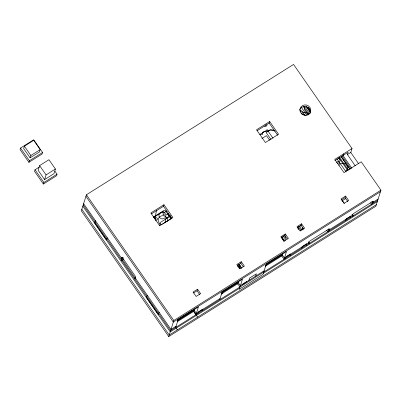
<?xml version="1.0" encoding="UTF-8"?>
<svg xmlns="http://www.w3.org/2000/svg" width="401" height="401" viewBox="0 0 401 401"><rect width="100%" height="100%" fill="white"/><g stroke="black" fill="none" stroke-linecap="round" stroke-linejoin="round"><path stroke-width="0.6" d="M304.504 108.566L304.514 108.506A2.892 2.762 17.6 0 0 304.038 106.586M304.489 108.666L304.334 109.443L308.194 114.992M154.821 218.891L156.525 210.299M159.683 225.893L160.265 222.956L160.816 222.154L170.756 215.903M165.022 222.625L165.864 218.385L170.059 215.748M239.437 268.79L239.718 267.392L238.846 267.938M283.622 240.941L284.339 237.307L283.317 235.828M284.991 240.615L285.592 237.086L284.715 235.658M339 165.523L339.582 162.605M20.546 148.029L20.05 149.588L28.897 162.315L42.05 154.039L42.546 152.48L33.699 139.754L20.546 148.029L29.393 160.756L28.897 162.315M24.381 146.205L23.639 148.545L30.105 157.844L39.448 151.964L40.19 149.623L33.729 140.325L24.381 146.205L30.847 155.508L30.105 157.844M39.238 167.112L35.032 169.758L34.536 171.317L43.383 184.049L56.536 175.768L57.032 174.209L54.907 171.157M39.609 165.598L38.125 170.275L44.591 179.578L53.934 173.693L55.418 169.016L48.957 159.718L39.609 165.598L46.075 174.896L44.591 179.578M43.383 184.049L43.879 182.485L57.032 174.209M86.426 194.776L81.328 210.836L168.731 336.569L375.857 206.224L380.95 190.164L361.231 161.793L343.993 172.646L334.79 159.408L352.028 148.56L293.547 64.431L86.426 194.776L173.828 320.509L168.731 336.569M95.423 220.665L94.711 222.921L106.561 239.968L107.278 237.713M123.779 259.287L121.849 260.5A1.368 0.316 57.8 0 1 121.207 259.006L121.754 257.292A1.368 0.316 57.8 0 1 122.641 258.003L135.182 276.043A1.368 0.316 57.8 0 1 135.668 277.297L135.117 279.021A1.368 0.316 57.8 0 1 134.23 278.304L135.678 277.397M151.398 213.883L163.498 206.264L163.989 204.705L172.836 217.437L159.688 225.713L150.836 212.986L163.989 204.705M147.277 295.251L146.56 297.512L158.41 314.559L159.127 312.299M175.683 327.452L178.159 319.657L198.435 306.895L195.959 314.695L193.658 311.382L194.435 308.94M193.563 292.971L197.066 290.77L197.563 289.206L200.625 293.622L196.124 296.454L193.056 292.043L197.563 289.206M197.883 313.482L198.38 311.923L202.881 309.086L202.39 310.645M257.101 130.696L269.201 123.077L269.698 121.518L278.545 134.25L265.392 142.525L256.545 129.799L269.698 121.518M219.718 299.742L222.189 291.948L242.465 279.186L239.277 289.241L263.046 274.284L266.234 264.229L286.509 251.467L284.038 259.267L281.738 255.958L282.51 253.512M237.312 265.442L240.811 263.236L241.307 261.678L244.374 266.089L239.868 268.926L236.806 264.515L241.307 261.678M237.532 284.179L238.089 282.424L240.389 285.733L264.159 270.775M241.898 284.78L246.5 281.637L246.399 281.948M248.896 280.379L249.638 278.038L256.394 273.788L255.653 276.129M281.342 237.733L284.845 235.527L285.337 233.968L288.404 238.379L283.903 241.217L280.835 236.806L285.337 233.968M285.532 258.324L286.028 256.765L290.53 253.928L290.038 255.487M297.542 227.537L301.046 225.332L301.537 223.773L304.605 228.189L300.103 231.021L297.036 226.61L301.537 223.773M301.732 248.129L302.229 246.57L306.73 243.738L306.239 245.297M343.076 155.443L343.572 153.884M355.201 165.783L347.416 154.585L348.158 152.245L334.81 160.641M347.416 154.585L350.79 152.46L352.028 148.56M326.765 230.339L327.747 231.758A1.368 0.256 -34.8 0 0 329 230.66L329.542 228.946A1.368 0.256 -34.8 0 0 328.539 229.262L310.133 240.846A1.368 0.256 -34.8 0 0 309.121 241.788L308.575 243.512A1.368 0.256 -34.8 0 0 309.577 243.191L308.59 241.773M341.572 199.828L345.076 197.623L345.572 196.064L348.634 200.475L344.133 203.312L341.066 198.901L345.572 196.064M345.767 220.42L346.258 218.861L350.765 216.024L350.268 217.588M370.519 202.806L371.506 204.219A1.368 0.256 -34.8 0 0 372.755 203.122L373.296 201.407A1.368 0.256 -34.8 0 0 372.293 201.728L353.888 213.312A1.368 0.256 -34.8 0 0 352.875 214.254L352.329 215.979A1.368 0.256 -34.8 0 0 353.331 215.658L352.674 214.71M265.582 124.942L265.292 125.107M302.84 227.156L301.868 229.387L303.868 228.364M30.847 155.508L40.19 149.623M29.393 160.756L42.546 152.48M46.075 174.896L55.418 169.016M262.354 132.766L263.527 132.029M266.705 130.029L267.121 129.769L273.006 138.235M259.813 134.586L267.226 129.919M261.878 138.51L266.439 135.643L269.637 140.245M153.227 217.152L163.683 210.57M153.458 217.618L165.102 210.289L171.157 218.996M166.941 211.006L164.164 212.741L162.916 212.35A3.444 3.283 17.6 0 0 158.981 214.956A3.444 3.283 17.6 0 0 161.753 218.821A3.444 3.283 17.6 0 0 165.723 216.299L165.834 215.111L168.585 213.372M162.761 224.009L171.167 218.72M122.445 257.542L121.478 258.149L83.603 203.663M121.207 259.006L123.137 257.793M123.423 257.923L121.859 258.906L135.307 278.254M336.474 162.52L338.594 161.187M342.023 200.901L345.672 198.6M237.863 266.545L239.798 265.327L241.773 268.169M238.615 267.011L239.633 266.374L238.445 264.67M173.828 320.509L380.95 190.164M380.454 191.723L173.332 322.068L85.929 196.335M177.753 319.697L190.219 311.853M191.262 311.196L192.821 310.219M177.202 320.975L194.109 310.339M221.583 293.046L238.49 282.404M265.437 265.447L282.349 254.81M177.518 321.542L193.954 311.201M220.986 294.189L237.948 283.512M265.101 266.424L282.474 255.492M176.079 326.198L171.006 329.391L135.393 278.159M220.114 298.489L196.355 313.442L194.059 310.133M308.845 242.65L284.434 258.013L282.134 254.705M378.133 199.051L373.025 202.259L372.369 201.317M377.737 200.299L170.61 330.645L83.207 204.911M239.597 288.229L170.214 331.893L82.812 206.159M263.367 273.271L377.341 201.548M376.349 204.665L169.227 335.01L81.824 209.277M300.234 111.653L309.056 113.493M274.364 130.325L270.705 129.563L266.109 132.455L271.021 139.523M275.216 131.062L269.813 130.034L266.886 131.759L265.708 131.378A3.063 2.922 17.6 0 0 262.299 134.586A3.063 2.922 17.6 0 0 260.129 134.24M237.377 265.943L239.658 266.515L241.016 268.299M350.79 152.46L358.579 163.658M343.035 155.548L351.898 168.295M308.174 107.212L310.67 110.806M342.078 155.989L351 168.826M306.565 106.716L310.459 112.32M341.211 156.555L349.707 168.781M306.158 106.38L310.434 112.531M341.081 156.621L349.993 169.438M371.767 201.703L372.755 203.122M304.735 106.706L309.702 113.854M339.552 157.367L348.419 170.119M303.216 106.445L308.925 114.656M338.91 157.788L347.832 170.62M301.206 107.147L306.85 115.267M337 158.891L346.063 171.929M305.001 115.388L301.888 110.917L300.94 110.751A2.892 2.762 17.6 0 1 299.998 110.31M302.981 114.039L303.382 114.621M345.076 197.623L347.802 201.548M351.948 214.169L352.604 215.116L329.271 229.798L328.614 228.851M341.697 199.753L344.314 203.518M269.201 123.077L277.692 135.297M328.013 229.242L329 230.66M301.046 225.332L303.768 229.257M299.427 226.354L302.043 230.119M297.367 227.482L298.77 229.497M284.845 235.527L287.226 238.961M282.474 236.801L282.991 237.542L282.735 238.806L281.467 236.981M281.382 237.036L283.021 239.397M282.339 238.56L284.314 241.402M240.811 263.236L243.196 266.67M239.171 264.279L240.48 266.169M237.693 283.672L239.993 286.986M163.498 206.264L171.989 218.485M167.723 213.703L171.122 218.59M221.853 292.038L222.926 293.577M197.066 290.77L199.793 294.69M175.192 326.74L177.332 329.828M35.032 169.758L43.879 182.485M192.996 310.419L197.603 317.066M300.725 230.77L300.524 229.843L298.379 226.755A2.531 2.416 17.6 0 0 301.001 225.071M299.687 109.914A5.469 5.218 17.6 0 1 306.565 106.751A5.469 5.218 17.6 0 1 310.038 113.458M338.579 157.944A3.168 3.023 17.6 0 1 337.547 163.413M153.528 216.906A3.323 3.173 17.6 0 1 155.748 220.585M162.099 224.725A4.757 4.541 17.6 0 1 158.24 219.312A4.757 4.541 17.6 0 1 163.809 215.803A4.757 4.541 17.6 0 1 167.533 221.307M301.442 113.849A5.283 5.043 17.6 0 1 305.251 115.287M340.559 163.934A4.491 4.286 17.6 0 1 346.775 165.227A4.491 4.286 17.6 0 1 345.597 171.177M170.53 218.781A3.323 3.173 17.6 0 1 171.438 217.918M266.991 124.726A1.754 1.674 17.6 0 1 264.485 126.215M301.296 113.513A5.469 5.218 17.6 0 0 310.529 111.899A5.469 5.218 17.6 0 0 304.244 104.967A5.469 5.218 17.6 0 0 301.296 113.513M155.413 219.583A1.183 1.128 17.6 0 0 157.423 219.302A1.183 1.128 17.6 0 0 156.114 217.758A1.183 1.128 17.6 0 0 155.413 219.583M163.242 214.655A1.183 1.128 17.6 0 0 165.252 214.375A1.183 1.128 17.6 0 0 163.944 212.831A1.183 1.128 17.6 0 0 163.242 214.655"/></g></svg>
